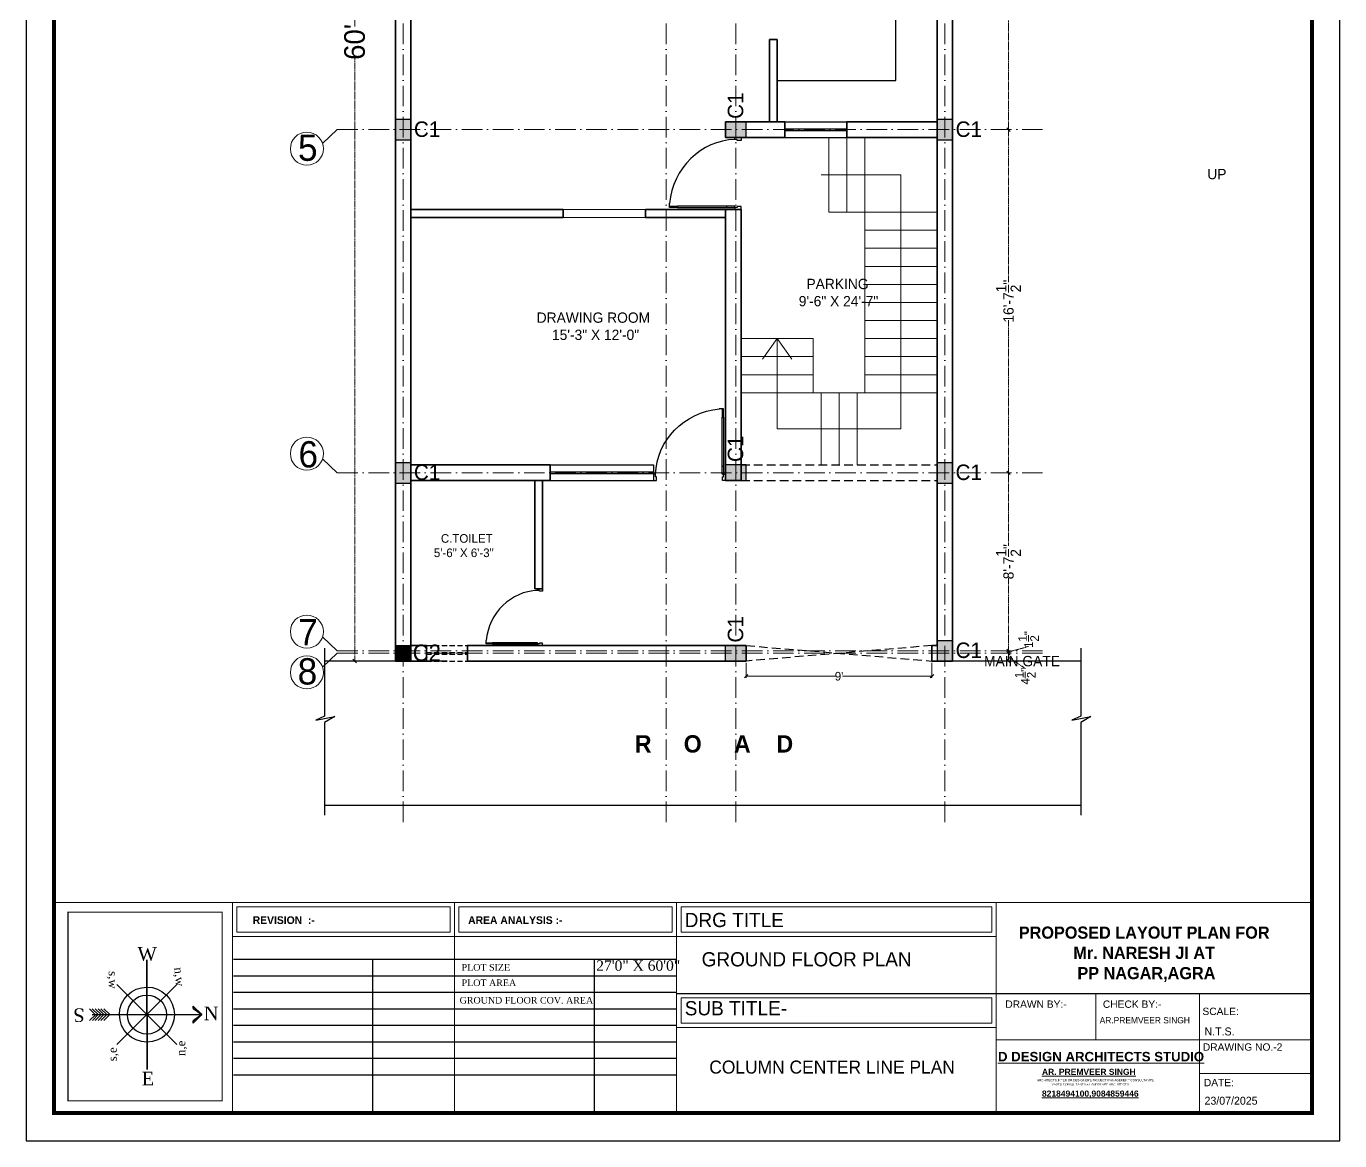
# Model space of a CAD drawing. Header units: millimetres. Extents: x -6808 to 215771, y -89660 to -16303.
# Drawn here: x 90665 to 91429, y -54742 to -54094 of the extents above; entities that cross this region are included whole.
import ezdxf

# ---------------------------------------------------------------- set-up
doc = ezdxf.new("R2010")
doc.units = ezdxf.units.MM
doc.header["$PDMODE"] = 35
doc.linetypes.add('ACAD_ISO10W100', pattern=[18, 12, -3, 0, -3])
doc.linetypes.add('DASHED', pattern=[0.75, 0.5, -0.25])
doc.layers.get('0').update_dxf_attribs({"color": 8})
for name, color, linetype, lineweight in [('col.center', 5, 'ACAD_ISO10W100', 15), ('column', 5, 'Continuous', 30), ('dim2', 6, 'Continuous', 20), ('FORMAT LAAYER', 250, 'Continuous', 13), ('Projection', 190, 'DASHED', 25), ('STAIR', 252, 'Continuous', 15), ('text', 7, 'Continuous', 25), ('wall', 7, 'Continuous', 35)]:
    doc.layers.add(name, color=color, linetype=linetype, lineweight=lineweight)
for name, color, linetype in [('FORMAT', 7, 'Continuous'), ('NET 01', 8, 'Continuous'), ('WIN', 5, 'Continuous')]:
    doc.layers.add(name, color=color, linetype=linetype)
doc.styles.add('cdim', font='arial.ttf')
doc.styles.add('HYPERMARTBORA0$0$SANSSERIFBOLD', font='sasb____.pfb', dxfattribs={"height": 0.2})
doc.styles.add('SAJ', font='eurr____.ttf')
doc.styles.get("Standard").update_dxf_attribs({"font": 'times.ttf'})
doc.styles.add('working', font='swissl.ttf')
doc.dimstyles.new('SAJ', dxfattribs={"dimtxt": 5, "dimasz": 2, "dimexe": 1, "dimexo": 1, "dimgap": 0.09375, "dimtad": 0, "dimdec": 1, "dimzin": 0, "dimdsep": 46, "dimlunit": 4, "dimtxsty": 'SAJ', "dimblk": 'OBLIQUE', "dimcen": 0.125, "dimdle": 0.375, "dimadec": 0, "dimazin": 0, "dimtfac": 1, "dimtdec": 1, "dimtofl": 0, "dimtmove": 0, "dimatfit": 3, "dimldrblk": 'OBLIQUE', "dimfxl": 1, "dimtolj": 1, "dimtzin": 0, "dimlwd": 5, "dimlwe": 5, "dimarcsym": 1})

# ---------------------------------------------------------------- blocks, each defined once
blk = doc.blocks.new('QEWFWE')
at = {"layer": 'NET 01'}
for p, q in [((238503.45, 15011.85), (238503.45, 15015.77)), ((238503.45, 15015.77), (238505.41, 15015.77)), ((238503.98, 15015.77), (238503.98, 15011.85)), ((238503.98, 15011.85), (238503.45, 15011.85)), ((238503.45, 15011.85), (238503.45, 14988.32)), ((238503.98, 14988.32), (238503.98, 15011.85)), ((238503.45, 14988.32), (238503.45, 14984.4)), ((238503.98, 14988.32), (238503.45, 14988.32)), ((238503.98, 14984.4), (238503.98, 14988.32)), ((238503.45, 14984.4), (238503.98, 14984.4))]:
    blk.add_line(p, q, dxfattribs=at)
for points in [[(238503.45, 14984.4), (238502.4, 14984.4), (238502.4, 14981.4), (238503.9, 14981.4), (238503.9, 14982.9), (238503.9, 14983.2), (238503.45, 14983.2)], [(238536.02, 14984.4), (238537.07, 14984.4), (238537.07, 14981.4), (238535.57, 14981.4), (238535.57, 14982.9), (238535.57, 14983.2), (238536.02, 14983.2)]]:
    blk.add_lwpolyline(points, close=True, dxfattribs=at)
blk.add_ellipse((238504.18, 14985.62), major_axis=(-29.27, 13.54), ratio=0.925766, start_param=-2.718612, end_param=-1.204625, dxfattribs=at)
blk = doc.blocks.new('_Oblique')
at = {"color": 0, "linetype": 'ByBlock', "lineweight": -2}
blk.add_line((-0.5, -0.5), (0.5, 0.5), dxfattribs=at)
blk = doc.blocks.new('*D2182')
at = {"layer": 'Defpoints', "color": 0, "transparency": 16777216}
for p in [(91083.71, -54463.02), (91191.71, -54463.02), (91083.71, -54471.87)]:
    blk.add_point(p, dxfattribs=at)
at = {"layer": 'wall', "color": 0, "lineweight": 5, "transparency": 16777216}
for p, q in [((91083.71, -54464.02), (91083.71, -54472.87)), ((91191.71, -54464.02), (91191.71, -54472.87)), ((91083.33, -54471.87), (91135.64, -54471.87)), ((91192.08, -54471.87), (91139.78, -54471.87))]:
    blk.add_line(p, q, dxfattribs=at)
at = {"layer": 'wall', "color": 0, "lineweight": 5, "transparency": 16777216, "xscale": 2, "yscale": 2, "zscale": 2}
for p, rotation in [((91083.71, -54471.87), 179.9999999999884), ((91191.71, -54471.87), 359.9999999999884)]:
    blk.add_blockref('_Oblique', p, dxfattribs=dict(at, rotation=rotation))
at = {"layer": 'wall', "color": 0, "transparency": 16777216, "insert": (91137.71, -54471.87), "char_height": 5, "attachment_point": 5, "style": 'SAJ'}
blk.add_mtext("\\A1;9'", dxfattribs=at)
blk = doc.blocks.new('*D2181')
at = {"layer": 'Defpoints', "color": 0, "transparency": 16777216}
for p in [(90856, -53743.02), (90879.71, -53743.02), (90879.71, -54463.02)]:
    blk.add_point(p, dxfattribs=at)
at = {"layer": 'dim2', "color": 0, "linetype": 'DASHED', "lineweight": 5, "transparency": 16777216}
for p, q in [((90878.71, -53743.02), (90855, -53743.02)), ((90856, -53742.64), (90856, -54093.96)), ((90856, -54463.39), (90856, -54112.07)), ((90878.71, -54463.02), (90855, -54463.02))]:
    blk.add_line(p, q, dxfattribs=at)
at = {"layer": 'dim2', "color": 0, "lineweight": 5, "transparency": 16777216, "xscale": 2, "yscale": 2, "zscale": 2}
for p, rotation in [((90856, -53743.02), 90), ((90856, -54463.02), 270)]:
    blk.add_blockref('_Oblique', p, dxfattribs=dict(at, rotation=rotation))
at = {"layer": 'dim2', "color": 0, "transparency": 16777216, "insert": (90856, -54103.02), "char_height": 12, "attachment_point": 5, "rotation": 90, "style": 'SAJ'}
blk.add_mtext("\\A1;60'", dxfattribs=at)
blk = doc.blocks.new('c1')
at = {"layer": 'column'}
blk.add_hatch(color=256, dxfattribs=at).paths.add_polyline_path([(58376.49, -43564.36), (58385.49, -43564.36), (58385.49, -43552.36), (58376.49, -43552.36)])
for p, q in [((58376.49, -43552.36), (58376.49, -43564.36)), ((58376.49, -43552.36), (58385.49, -43552.36)), ((58385.49, -43564.36), (58385.49, -43552.36)), ((58376.49, -43564.36), (58385.49, -43564.36))]:
    blk.add_line(p, q, dxfattribs=at)
blk = doc.blocks.new('A$C32B276F4')
at = {"layer": 'column'}
blk.add_hatch(color=256, dxfattribs=at).paths.add_polyline_path([(9, 0), (9, 9), (0, 9), (0, 0)])
for p, q in [((0, 0), (0, 9)), ((0, 9), (9, 9)), ((9, 9), (9, 0)), ((9, 0), (0, 0))]:
    blk.add_line(p, q, dxfattribs=at)
at = {"layer": 'col.center', "linetype": 'ByBlock', "insert": (10.02, 9.59), "char_height": 9.6, "width": 293.6941, "attachment_point": 1, "style": 'SAJ'}
blk.add_mtext('\\A1;{\\fCentury Gothic|b0|i0|c0|p34;C2}', dxfattribs=at)
blk = doc.blocks.new('*D2180')
at = {"layer": 'col.center', "color": 0, "linetype": 'DASHED', "lineweight": 5, "transparency": 16777216}
for p, q in [((91229.16, -53971.02), (91237.24, -53971.02)), ((91236.24, -53970.64), (91236.24, -54053.79)), ((91236.24, -54154.39), (91236.24, -54071.24)), ((91229.16, -54154.02), (91237.24, -54154.02))]:
    blk.add_line(p, q, dxfattribs=at)
at = {"layer": 'Defpoints', "color": 0, "transparency": 16777216}
for p in [(91228.16, -53971.02), (91228.16, -54154.02), (91236.24, -54154.02)]:
    blk.add_point(p, dxfattribs=at)
at = {"layer": 'col.center', "color": 0, "lineweight": 5, "transparency": 16777216, "xscale": 2, "yscale": 2, "zscale": 2}
for p, rotation in [((91236.24, -53971.02), 90), ((91236.24, -54154.02), 270)]:
    blk.add_blockref('_Oblique', p, dxfattribs=dict(at, rotation=rotation))
at = {"layer": 'col.center', "color": 0, "transparency": 16777216, "insert": (91236.24, -54062.52), "char_height": 5, "attachment_point": 5, "rotation": 90, "style": 'SAJ'}
blk.add_mtext('\\A1;{\\H1.2x;15\'-3"}', dxfattribs=at)
blk = doc.blocks.new('*D2174')
at = {"layer": 'col.center', "color": 0, "linetype": 'DASHED', "lineweight": 5, "transparency": 16777216}
for p, q in [((91229.16, -54154.02), (91237.24, -54154.02)), ((91236.24, -54153.64), (91236.24, -54242.87)), ((91236.24, -54353.89), (91236.24, -54264.67)), ((91229.16, -54353.52), (91237.24, -54353.52))]:
    blk.add_line(p, q, dxfattribs=at)
at = {"layer": 'Defpoints', "color": 0, "transparency": 16777216}
for p in [(91228.16, -54154.02), (91228.16, -54353.52), (91236.24, -54353.52)]:
    blk.add_point(p, dxfattribs=at)
at = {"layer": 'col.center', "color": 0, "lineweight": 5, "transparency": 16777216, "xscale": 2, "yscale": 2, "zscale": 2}
for p, rotation in [((91236.24, -54154.02), 90), ((91236.24, -54353.52), 270)]:
    blk.add_blockref('_Oblique', p, dxfattribs=dict(at, rotation=rotation))
at = {"layer": 'col.center', "color": 0, "transparency": 16777216, "insert": (91236.24, -54253.77), "char_height": 5, "attachment_point": 5, "rotation": 90, "style": 'SAJ'}
blk.add_mtext('\\A1;{\\H1.2x;16\'-7{\\H1x;\\S1/2;}"}', dxfattribs=at)
blk = doc.blocks.new('*D2175')
at = {"layer": 'col.center', "color": 0, "linetype": 'DASHED', "lineweight": 5, "transparency": 16777216}
for p, q in [((91229.16, -54353.52), (91237.24, -54353.52)), ((91236.24, -54353.14), (91236.24, -54395.98)), ((91236.24, -54457.39), (91236.24, -54414.56)), ((91229.16, -54457.02), (91237.24, -54457.02))]:
    blk.add_line(p, q, dxfattribs=at)
at = {"layer": 'Defpoints', "color": 0, "transparency": 16777216}
for p in [(91228.16, -54353.52), (91228.16, -54457.02), (91236.24, -54457.02)]:
    blk.add_point(p, dxfattribs=at)
at = {"layer": 'col.center', "color": 0, "lineweight": 5, "transparency": 16777216, "xscale": 2, "yscale": 2, "zscale": 2}
for p, rotation in [((91236.24, -54353.52), 90), ((91236.24, -54457.02), 270)]:
    blk.add_blockref('_Oblique', p, dxfattribs=dict(at, rotation=rotation))
at = {"layer": 'col.center', "color": 0, "transparency": 16777216, "insert": (91236.24, -54405.27), "char_height": 5, "attachment_point": 5, "rotation": 90, "style": 'SAJ'}
blk.add_mtext('\\A1;{\\H1.2x;8\'-7{\\H1x;\\S1/2;}"}', dxfattribs=at)
blk = doc.blocks.new('*D2186')
at = {"layer": 'col.center', "color": 0, "linetype": 'DASHED', "lineweight": 5, "transparency": 16777216}
for p, q in [((91230.16, -54457.02), (91237.24, -54457.02)), ((91230.16, -54458.52), (91237.24, -54458.52)), ((91236.24, -54457.77), (91247.88, -54454.56)), ((91236.24, -54456.64), (91236.24, -54458.89)), ((91247.88, -54454.56), (91247.88, -54454.37))]:
    blk.add_line(p, q, dxfattribs=at)
at = {"layer": 'Defpoints', "color": 0, "transparency": 16777216}
for p in [(91229.16, -54457.02), (91229.16, -54458.52), (91236.24, -54458.52)]:
    blk.add_point(p, dxfattribs=at)
at = {"layer": 'col.center', "color": 0, "lineweight": 5, "transparency": 16777216, "xscale": 2, "yscale": 2, "zscale": 2}
for p, rotation in [((91236.24, -54457.02), 90), ((91236.24, -54458.52), 270)]:
    blk.add_blockref('_Oblique', p, dxfattribs=dict(at, rotation=rotation))
at = {"layer": 'col.center', "color": 0, "transparency": 16777216, "insert": (91247.88, -54450.53), "char_height": 5, "attachment_point": 5, "rotation": 90, "style": 'SAJ'}
blk.add_mtext('\\A1;1{\\H1x;\\S1/2;}"', dxfattribs=at)
blk = doc.blocks.new('*D2187')
at = {"layer": 'col.center', "color": 0, "linetype": 'DASHED', "lineweight": 5, "transparency": 16777216}
for p, q in [((91228.14, -54458.52), (91237.24, -54458.52)), ((91236.24, -54458.14), (91236.24, -54463.39)), ((91236.24, -54460.77), (91245.97, -54467.35)), ((91228.14, -54463.02), (91237.24, -54463.02)), ((91245.97, -54467.35), (91245.97, -54467.54))]:
    blk.add_line(p, q, dxfattribs=at)
at = {"layer": 'Defpoints', "color": 0, "transparency": 16777216}
for p in [(91227.14, -54458.52), (91227.14, -54463.02), (91236.24, -54463.02)]:
    blk.add_point(p, dxfattribs=at)
at = {"layer": 'col.center', "color": 0, "lineweight": 5, "transparency": 16777216, "xscale": 2, "yscale": 2, "zscale": 2}
for p, rotation in [((91236.24, -54458.52), 90), ((91236.24, -54463.02), 270)]:
    blk.add_blockref('_Oblique', p, dxfattribs=dict(at, rotation=rotation))
at = {"layer": 'col.center', "color": 0, "transparency": 16777216, "insert": (91245.97, -54471.78), "char_height": 5, "attachment_point": 5, "rotation": 90, "style": 'SAJ'}
blk.add_mtext('\\A1;4{\\H1x;\\S1/2;}"', dxfattribs=at)

msp = doc.modelspace()

# ---------------------------------------------------------------- linework, layer by layer
for p, q in [((91170.708, -54125.517), (91170.708, -54013.017)), ((91101.708, -54125.517), (91170.708, -54125.517))]:
    msp.add_line(p, q)
at = {"linetype": 'ByBlock', "lineweight": 20}
for p, q in [((90977.208, -54200.517), (91025.208, -54200.517)), ((90977.208, -54205.017), (91025.208, -54205.017))]:
    msp.add_line(p, q, dxfattribs=at)
at = {"linetype": 'DASHED', "ltscale": 10}
for p, q in [((91080.708, -54349.017), (91194.708, -54349.017)), ((91080.708, -54358.017), (91194.708, -54358.017)), ((91083.708, -54454.017), (91191.708, -54463.017)), ((91191.708, -54454.017), (91083.708, -54463.017))]:
    msp.add_line(p, q, dxfattribs=at)
at = {"lineweight": -3}
for p, q in [((90717.725, -54651.175), (90752.663, -54686.027)), ((90717.768, -54686.069), (90752.62, -54651.132))]:
    msp.add_line(p, q, dxfattribs=at)
for points in [[(90838.505, -54455.501), (90838.505, -54495.059), (90833.331, -54497.454), (90844.367, -54495.269), (90838.536, -54498.724), (90838.536, -54552.642)], [(91278.318, -54455.501), (91278.318, -54495.059), (91273.145, -54497.454), (91284.18, -54495.269), (91278.35, -54498.724), (91278.35, -54552.642)]]:
    msp.add_lwpolyline(points)
at = {"lineweight": 30}
for points in [[(90909.708, -54463.017), (90838.505, -54463.017)], [(91278.318, -54463.017), (91202.697, -54463.017)], [(91278.35, -54547.017), (90838.536, -54547.017)]]:
    msp.add_lwpolyline(points, dxfattribs=at)
at = {"ltscale": 0.2}
for major_axis in [(-11.322, 11.294), (-8.058, 8.038)]:
    msp.add_ellipse((90735.194, -54668.601), major_axis=major_axis, ratio=1, start_param=3.9269908, end_param=10.2101761, dxfattribs=at)
at = {"layer": 'col.center'}
for p, q in [((90884.208, -54556.752), (90884.208, -53704.071)), ((91037.208, -54556.752), (91037.208, -53704.071)), ((91077.708, -54556.752), (91077.708, -53704.071)), ((91199.208, -54556.752), (91199.208, -53704.071)), ((90845.883, -54154.017), (90837.366, -54162.146)), ((90845.883, -54154.017), (91257.637, -54154.017)), ((90845.883, -54353.517), (90837.366, -54345.389)), ((90845.883, -54353.517), (91257.637, -54353.517)), ((90845.883, -54457.017), (90837.366, -54448.889)), ((90845.883, -54458.517), (90837.366, -54466.646)), ((90845.883, -54457.017), (91257.637, -54457.017)), ((90845.883, -54458.517), (91257.637, -54458.517))]:
    msp.add_line(p, q, dxfattribs=at)
at = {"layer": 'col.center', "linetype": 'ByBlock'}
for centre in [(90828.212, -54165.108), (90828.212, -54342.426), (90828.212, -54445.926), (90828.212, -54469.608)]:
    msp.add_circle(centre, 9.621, dxfattribs=at)
at = {"layer": 'FORMAT', "lineweight": 18}
for p, q in [((90914.103, -54603.367), (90914.103, -54623.192)), ((91043.219, -54623.192), (91043.219, -54603.367))]:
    msp.add_line(p, q, dxfattribs=at)
at = {"layer": 'FORMAT', "linetype": 'ByBlock'}
for p, q in [((90785.503, -54636.359), (91043.219, -54636.359)), ((90785.503, -54645.963), (91043.219, -54645.963)), ((90785.503, -54655.567), (91043.219, -54655.567)), ((90785.503, -54665.172), (91043.219, -54665.172)), ((90785.503, -54674.776), (91043.219, -54674.776)), ((90785.503, -54684.38), (91043.219, -54684.38)), ((90785.503, -54693.984), (91043.219, -54693.984)), ((90785.503, -54703.588), (91043.219, -54703.588))]:
    msp.add_line(p, q, dxfattribs=at)
at = {"layer": 'FORMAT'}
for p, q in [((90866.534, -54725.858), (90866.534, -54636.359)), ((90995.393, -54725.858), (90995.393, -54636.359))]:
    msp.add_line(p, q, dxfattribs=at)
at = {"layer": 'FORMAT', "ltscale": 2}
msp.add_line((91043.219, -54656.331), (91412.777, -54656.331), dxfattribs=at)
at = {"layer": 'FORMAT', "lineweight": 13, "ltscale": 20}
for p, q in [((91287.113, -54656.331), (91287.113, -54683.272)), ((91347.283, -54702.938), (91412.777, -54702.938))]:
    msp.add_line(p, q, dxfattribs=at)
at = {"layer": 'FORMAT', "color": 0}
msp.add_lwpolyline([(90665.016, -53657.285), (90665.016, -54741.935), (91428.854, -54741.935), (91428.854, -53657.285)], close=True, dxfattribs=at)
msp.add_lwpolyline([(90665.016, -53657.285), (90665.016, -54741.935), (91428.854, -54741.935), (91428.854, -53657.285)], close=True, dxfattribs=at)
at = {"layer": 'FORMAT', "color": 0, "const_width": 2.24}
msp.add_lwpolyline([(90681.093, -53673.362), (90681.093, -54725.858), (91412.777, -54725.858), (91412.777, -53673.362)], close=True, dxfattribs=at)
msp.add_lwpolyline([(90681.093, -53673.362), (90681.093, -54725.858), (91412.777, -54725.858), (91412.777, -53673.362)], close=True, dxfattribs=at)
at = {"layer": 'FORMAT', "ltscale": 2, "const_width": 0.559}
for points in [[(90784.987, -54603.367), (90784.987, -54725.858), (90681.093, -54725.858), (90681.093, -54603.367), (91412.777, -54603.367)], [(90914.103, -54725.858), (90914.103, -54603.367)], [(91043.219, -54725.858), (91043.219, -54603.367)]]:
    msp.add_lwpolyline(points, dxfattribs=at)
at = {"layer": 'FORMAT', "lineweight": 18}
for points in [[(91229.036, -54623.192), (90784.987, -54623.192), (90784.987, -54603.367), (91229.036, -54603.367)], [(91229.036, -54603.367), (91229.036, -54623.192)]]:
    msp.add_lwpolyline(points, dxfattribs=at)
for points in [[(90787.547, -54605.928), (90911.543, -54605.928), (90911.543, -54620.632), (90787.547, -54620.632)], [(90916.663, -54605.928), (91040.659, -54605.928), (91040.659, -54620.632), (90916.663, -54620.632)], [(91045.779, -54605.928), (91226.475, -54605.928), (91226.475, -54620.632), (91045.779, -54620.632)], [(91043.219, -54656.331), (91229.036, -54656.331), (91229.036, -54676.155), (91043.219, -54676.155)], [(91045.779, -54658.891), (91226.475, -54658.891), (91226.475, -54673.595), (91045.779, -54673.595)]]:
    msp.add_lwpolyline(points, close=True, dxfattribs=at)
at = {"layer": 'FORMAT', "const_width": 0.559}
msp.add_lwpolyline([(91229.036, -54725.858), (91229.036, -54603.367)], dxfattribs=at)
at = {"layer": 'FORMAT', "ltscale": 2, "const_width": 0.601}
msp.add_lwpolyline([(90689.281, -54609.034), (90778.952, -54609.034), (90778.952, -54718.697), (90689.281, -54718.697)], close=True, dxfattribs=at)
at = {"layer": 'FORMAT', "color": 0, "lineweight": 13}
for points in [[(91347.283, -54725.858), (91347.283, -54656.331)], [(91229.036, -54683.272), (91412.777, -54683.272)]]:
    msp.add_lwpolyline(points, dxfattribs=at)
at = {"layer": 'STAIR'}
for p, q in [((91131.708, -54202.017), (91131.708, -54158.517)), ((91142.208, -54202.017), (91142.208, -54158.517)), ((91152.708, -54202.017), (91152.708, -54158.517)), ((91173.708, -54180.267), (91127.254, -54180.267)), ((91173.708, -54328.017), (91173.708, -54180.267)), ((91131.708, -54202.017), (91152.708, -54202.017)), ((91152.708, -54202.017), (91194.708, -54202.017)), ((91152.708, -54202.017), (91152.708, -54307.017)), ((91152.708, -54212.517), (91194.708, -54212.517)), ((91152.708, -54223.017), (91194.708, -54223.017)), ((91152.708, -54233.517), (91194.708, -54233.517)), ((91152.708, -54244.017), (91194.708, -54244.017)), ((91152.708, -54254.517), (91194.708, -54254.517)), ((91152.708, -54265.017), (91194.708, -54265.017)), ((91080.708, -54275.517), (91122.708, -54275.517)), ((91122.708, -54275.517), (91122.708, -54307.017)), ((91152.708, -54275.517), (91194.708, -54275.517)), ((91080.708, -54286.017), (91122.708, -54286.017)), ((91152.708, -54286.017), (91194.708, -54286.017)), ((91080.708, -54296.517), (91122.708, -54296.517)), ((91152.708, -54296.517), (91194.708, -54296.517)), ((91080.708, -54307.017), (91122.708, -54307.017)), ((91122.708, -54307.017), (91152.708, -54307.017)), ((91127.208, -54307.017), (91127.208, -54349.017)), ((91137.708, -54307.017), (91137.708, -54349.017)), ((91148.208, -54307.017), (91148.208, -54349.017)), ((91152.708, -54307.017), (91194.708, -54307.017))]:
    msp.add_line(p, q, dxfattribs=at)
at = {"layer": 'wall'}
for p, q in [((90888.708, -53752.017), (90888.708, -54454.017)), ((91194.708, -54454.017), (91194.708, -53752.017)), ((91101.708, -54149.517), (91101.708, -54125.517)), ((91071.708, -54158.517), (91071.708, -54149.517)), ((91071.708, -54149.517), (91106.208, -54149.517)), ((91106.208, -54149.517), (91106.208, -54158.517)), ((91142.208, -54149.517), (91194.708, -54149.517)), ((91142.208, -54149.517), (91142.208, -54158.517)), ((91080.708, -54158.517), (91071.708, -54158.517)), ((91080.708, -54158.517), (91106.208, -54158.517)), ((91142.208, -54158.517), (91194.708, -54158.517)), ((91071.708, -54349.017), (91071.708, -54200.517)), ((91071.708, -54200.517), (91080.708, -54200.517)), ((91080.708, -54358.017), (91080.708, -54200.517)), ((90888.708, -54349.017), (90969.708, -54349.017)), ((90969.708, -54358.017), (90969.708, -54349.017)), ((91071.708, -54349.017), (91071.708, -54358.017)), ((90888.708, -54358.017), (90969.708, -54358.017)), ((91071.708, -54358.017), (91080.708, -54358.017)), ((90888.708, -54454.017), (90897.708, -54454.017)), ((90897.708, -54454.017), (90897.708, -54463.017)), ((90921.708, -54454.017), (91083.708, -54454.017)), ((90921.708, -54454.017), (90921.708, -54463.017)), ((91083.708, -54454.017), (91083.708, -54463.017)), ((91191.708, -54454.017), (91194.708, -54454.017)), ((91191.708, -54454.017), (91191.708, -54463.017))]:
    msp.add_line(p, q, dxfattribs=at)
at = {"layer": 'wall', "color": 1}
for p, q in [((91097.208, -54149.517), (91097.208, -54101.517)), ((91097.208, -54101.517), (91101.708, -54101.517)), ((91101.708, -54149.517), (91101.708, -54101.517)), ((90888.708, -54200.517), (90977.208, -54200.517)), ((90977.208, -54205.017), (90977.208, -54200.517)), ((91025.208, -54200.517), (91071.708, -54200.517)), ((91025.208, -54205.017), (91025.208, -54200.517)), ((90888.708, -54205.017), (90977.208, -54205.017)), ((91025.208, -54205.017), (91071.708, -54205.017)), ((90960.708, -54358.017), (90960.708, -54421.017)), ((90965.208, -54358.017), (90965.208, -54421.017)), ((90960.708, -54421.017), (90965.208, -54421.017))]:
    msp.add_line(p, q, dxfattribs=at)
at = {"layer": 'wall', "ltscale": 60}
for p, q in [((90735.233, -54700.426), (90735.155, -54636.775)), ((90705.221, -54668.637), (90701.775, -54665.2)), ((90706.88, -54668.635), (90703.435, -54665.198)), ((90708.54, -54668.633), (90705.094, -54665.196)), ((90710.199, -54668.631), (90706.754, -54665.194)), ((90711.859, -54668.629), (90708.413, -54665.192)), ((90713.518, -54668.627), (90710.073, -54665.19)), ((90767.02, -54668.562), (90762.077, -54663.632)), ((90762.077, -54663.632), (90762.079, -54664.96)), ((90762.079, -54664.96), (90767.02, -54668.562)), ((90705.221, -54668.637), (90701.784, -54672.083)), ((90767.02, -54668.562), (90703.368, -54668.64)), ((90706.88, -54668.635), (90703.443, -54672.081)), ((90708.54, -54668.633), (90705.103, -54672.079)), ((90710.199, -54668.631), (90706.762, -54672.077)), ((90711.859, -54668.629), (90708.421, -54672.075)), ((90713.518, -54668.627), (90710.081, -54672.073)), ((90762.088, -54672.176), (90767.02, -54668.562)), ((90762.089, -54673.504), (90762.088, -54672.176)), ((90767.02, -54668.562), (90762.089, -54673.504))]:
    msp.add_line(p, q, dxfattribs=at)
at = {"layer": 'wall'}
for points in [[(91191.708, -54463.017), (91203.708, -54463.017), (91203.708, -53743.017), (90879.708, -53743.017), (90879.708, -54463.017), (90897.708, -54463.017)], [(90921.708, -54463.017), (91083.708, -54463.017)]]:
    msp.add_lwpolyline(points, dxfattribs=at)
at = {"layer": 'WIN'}
for p, q in [((91106.208, -54149.517), (91142.208, -54149.517)), ((91106.208, -54153.517), (91142.208, -54153.517)), ((91106.208, -54154.517), (91142.208, -54154.517)), ((91106.208, -54158.517), (91142.208, -54158.517)), ((90969.708, -54349.017), (91029.708, -54349.017)), ((90969.708, -54353.017), (91029.708, -54353.017)), ((90969.708, -54354.017), (91029.708, -54354.017)), ((91029.708, -54349.017), (91029.708, -54358.017)), ((90969.708, -54358.017), (91029.708, -54358.017))]:
    msp.add_line(p, q, dxfattribs=at)
at = {"layer": 'WIN', "linetype": 'DASHED', "ltscale": 6}
for p, q in [((90897.708, -54454.017), (90921.708, -54454.017)), ((90897.708, -54458.017), (90921.708, -54458.017)), ((90897.708, -54459.017), (90921.708, -54459.017)), ((90897.708, -54463.017), (90921.708, -54463.017))]:
    msp.add_line(p, q, dxfattribs=at)

# ---------------------------------------------------------------- block references
at = {"linetype": 'ByBlock', "lineweight": 20, "xscale": 1.211467555345734, "yscale": 1.211467555345734, "zscale": 1.211467555345734, "rotation": 90}
msp.add_blockref('QEWFWE', (109230.183, -343138.433), dxfattribs=at)
at = {"linetype": 'ByBlock', "lineweight": 20, "xscale": -1.211467555345734, "yscale": 1.211467555345734, "zscale": 1.211467555345734}
msp.add_blockref('QEWFWE', (380009.625, -72507.492), dxfattribs=at)
at = {"layer": 'column'}
for name, p in [('c1', (32503.217, -10595.656)), ('c1', (32818.217, -10595.656)), ('c1', (32503.217, -10795.156)), ('c1', (32818.217, -10795.156)), ('A$C32B276F4', (90879.708, -54463.017)), ('c1', (32818.217, -10898.656))]:
    msp.add_blockref(name, p, dxfattribs=at)
at = {"layer": 'column', "rotation": 90}
for p in [(47519.347, -112535.009), (47519.347, -112734.509), (47519.347, -112839.509)]:
    msp.add_blockref('c1', p, dxfattribs=at)
at = {"layer": 'wall', "color": 1, "xscale": 0.9518673649145052, "yscale": 0.9518673649145052, "zscale": 0.9518673649145052, "rotation": 90.00000000000001}
msp.add_blockref('QEWFWE', (105225.51, -281476.666), dxfattribs=at)

# ---------------------------------------------------------------- texts
for s, height, rotation, p in [('W', 7.912, 0.070059, (90729.708, -54637.246)), ('s,w', 4.999, 270.070059, (90712.964, -54643.29)), ('n,w', 4.999, 275.294842, (90751.041, -54641.305)), ('S', 7.912, 180.070059, (90698.943, -54664.987)), ('s,e', 4.999, 90.070059, (90717.694, -54695.771)), ('n,e', 4.999, 90.070059, (90757.467, -54692.719)), ('E', 7.912, 0.070059, (90732.094, -54709.757))]:
    msp.add_text(s, height=height, rotation=rotation).set_placement(p)
at = {"layer": 'col.center', "linetype": 'ByBlock', "char_height": 9, "width": 293.6941, "attachment_point": 1, "rotation": 90, "style": 'SAJ'}
for insert in [(91072.941, -54147.787), (91072.941, -54347.287), (91072.941, -54452.287)]:
    msp.add_mtext('\\A1;{\\fCentury Gothic|b0|i0|c0|p34;C1}', dxfattribs=dict(at, insert=insert))
at = {"layer": 'col.center', "linetype": 'ByBlock', "char_height": 9, "width": 293.6941, "attachment_point": 1, "style": 'SAJ'}
for insert in [(90890.439, -54149.25), (91205.439, -54149.25), (90890.439, -54348.75), (91205.439, -54348.75), (91205.439, -54452.25)]:
    msp.add_mtext('\\A1;{\\fCentury Gothic|b0|i0|c0|p34;C1}', dxfattribs=dict(at, insert=insert))
at = {"layer": 'col.center', "style": 'SAJ'}
for s, insert, char_height, width, attachment_point in [('\\A1;\\pi0.45614;{\\fCentury Gothic|b0|i0|c0|p34;5}', (90822.569, -54172.378), 15.3, 10.91812, 7), ('\\A1;\\pi0.74217;{\\fCentury Gothic|b0|i0|c0|p34;6}', (90822.569, -54335.157), 15.3, 10.91812, 1), ('\\A1;\\pi0.60695;{\\fCentury Gothic|b0|i0|c0|p34;7}', (90822.569, -54438.657), 15.3, 10.91812, 1), ('\\A1;\\pi0.27932;{\\fCentury Gothic|b0|i0|c0|p34;8}', (90822.569, -54476.878), 15.3, 10.91812, 7), ('\\A1;{\\fCentury Gothic|b0|i0|c0|p34;COLUMN CENTER LINE PLAN}', (91062.214, -54695.321), 7.56877, 183.55881, 1)]:
    msp.add_mtext(s, dxfattribs=dict(at, insert=insert, char_height=char_height, width=width, attachment_point=attachment_point))
at = {"layer": 'FORMAT', "lineweight": 13, "style": 'working'}
for s, height, p in [('DRAWN BY:-', 4.2576, (91234.382, -54664.652)), (' CHECK BY:-', 4.25764, (91289.465, -54664.652)), ('SCALE:', 4.2576, (91349.017, -54668.839)), ('DRAWING NO.-2', 4.25764, (91349.242, -54689.576)), ('DATE:', 4.2576, (91349.842, -54710.259))]:
    msp.add_text(s, height=height, dxfattribs=at).set_placement(p)
at = {"layer": 'FORMAT', "style": 'cdim'}
for s, insert, char_height, width, attachment_point in [('\\A1;{\\fCentury Gothic|b1|i0|c0|p34;REVISION  :-}', (90796.699, -54611.43), 4.50194, 99.40447, 1), ('\\A1;{\\fCentury Gothic|b1|i0|c0|p34;AREA ANALYSIS :-}', (90921.988, -54611.43), 4.50194, 99.40447, 1), ('\\A1;{\\fDilleniaUPC|b1|i0|c0|p18;PROPOSED LAYOUT PLAN FOR \\PMr. NARESH JI AT \\P PP NAGAR,AGRA}', (91315.127, -54633.488), 7.06187, 177.40877, 5)]:
    msp.add_mtext(s, dxfattribs=dict(at, insert=insert, char_height=char_height, width=width, attachment_point=attachment_point))
at = {"layer": 'FORMAT', "ltscale": 2, "attachment_point": 1, "style": 'SAJ'}
for s, insert, char_height, width in [('\\A1;{\\fCentury Gothic|b0|i0|c0|p34;DRG TITLE}', (91047.932, -54609.449), 8.25836, 191.48142), ('\\A1;{\\fCentury Gothic|b0|i0|c0|p34;GROUND FLOOR PLAN}', (91057.777, -54632.299), 8.25836, 191.48142), ('\\A1;{\\fCentury Gothic|b0|i0|c0|p34;SUB TITLE-}', (91047.929, -54660.777), 8.25836, 191.48142), ('\\A1;{\\fShonar Bangla|b0|i0|c0|p34;AR.PREMVEER SINGH}', (91289.243, -54670.056), 3.65867, 186.55052), ('\\A1;{\\fShonar Bangla|b0|i0|c0|p34;N.T.S.}', (91350.229, -54676.093), 4.60846, 119.67589), ('\\A1;{\\fShonar Bangla|b0|i0|c0|p34;23/07/2025}', (91350.229, -54716.359), 4.60846, 119.67589)]:
    msp.add_mtext(s, dxfattribs=dict(at, insert=insert, char_height=char_height, width=width))
at = {"layer": 'FORMAT', "lineweight": 13, "attachment_point": 1, "style": 'working'}
for s, insert, char_height, width in [('\\A1;{\\fBook Antiqua|b0|i0|c0|p18;27\'0" X 60\'0"}', (90996.48, -54637.113), 5.98638, 154.95147), ('\\A1;{\\fBook Antiqua|b0|i0|c0|p18;PLOT SIZE}', (90918.189, -54639.191), 3.84038, 99.40447), ('\\A1;{\\fBook Antiqua|b0|i0|c0|p18;PLOT AREA}', (90918.189, -54648.174), 3.84038, 99.40447), ('\\A1;{\\fBook Antiqua|b0|i0|c0|p18;GROUND FLOOR COV. AREA}', (90917.027, -54658.347), 3.84038, 99.40447)]:
    msp.add_mtext(s, dxfattribs=dict(at, insert=insert, char_height=char_height, width=width))
at = {"layer": 'FORMAT LAAYER', "color": 0, "lineweight": 13}
for s, height, style, p in [('%%UD DESIGN ARCHITECTS STUDIO', 5.4966, 'HYPERMARTBORA0$0$SANSSERIFBOLD', (91230.113, -54695.782)), ('ARCHITECTS,INTERIOR DESIGNERS,PROJECT MANAGEMENT CONSULTANTS,', 1.28401, 'working', (91252.845, -54707.353)), ('%%UAR. PREMVEER SINGH', 3.53004, 'HYPERMARTBORA0$0$SANSSERIFBOLD', (91255.686, -54703.625)), ('%%U8218494100,9084859446', 3.53004, 'HYPERMARTBORA0$0$SANSSERIFBOLD', (91255.686, -54716.297)), ('VASTU CONSULTANTS & LANDSCAPE ARCHITECTS', 1.28401, 'working', (91261.34, -54709.805))]:
    msp.add_text(s, height=height, dxfattribs=dict(at, style=style)).set_placement(p)
at = {"layer": 'FORMAT LAAYER', "linetype": 'ByBlock', "insert": (91049.968, -54506.137), "char_height": 10.08, "width": 351.4658, "attachment_point": 2, "style": 'SAJ'}
msp.add_mtext('\\A1;{\\fCentury Gothic|b1|i0|c0|p34;        R     O     A    D }', dxfattribs=at)
at = {"layer": 'Projection', "color": 1}
msp.add_text('N', height=7.912, rotation=0.070059, dxfattribs=at).set_placement((90768.227, -54671.844))
at = {"layer": 'text', "ltscale": 2, "char_height": 6, "width": 244.74508, "style": 'SAJ'}
for s, insert, attachment_point in [('\\A1;{\\fCentury Gothic|b0|i0|c0|p34;UP}', (91362.99, -54176.86), 3), ('\\A1;{\\fCentury Gothic|b0|i0|c0|p34;       PARKING\\P     9\'-6" X 24\'-7"}', (91103.118, -54240.74), 1), ('\\A1;{\\fCentury Gothic|b0|i0|c0|p34; DRAWING ROOM\\P     15\'-3" X 12\'-0"}', (90959.601, -54260.325), 1), ('\\A1;{\\fCentury Gothic|b0|i0|c0|p34; \\H0.83333x; C.TOILET\\P5\'-6" X 6\'-3"}', (90902.049, -54389.232), 1), ('\\A1;{\\fCentury Gothic|b0|i0|c0|p34;MAIN GATE}', (91266.153, -54460.047), 3)]:
    msp.add_mtext(s, dxfattribs=dict(at, insert=insert, attachment_point=attachment_point))

# ---------------------------------------------------------------- dimensions: what is measured, and where the dimension line sits
at = {"layer": 'col.center'}
for p1, p2, picture, middle in [((91228.165, -53971.017), (91228.165, -54154.017), '*D2180', (91236.244, -54062.517)), ((91228.165, -54154.017), (91228.165, -54353.517), '*D2174', (91236.244, -54253.767)), ((91228.165, -54353.517), (91228.165, -54457.017), '*D2175', (91236.244, -54405.267))]:
    dim = msp.add_aligned_dim(p1=p1, p2=p2, distance=8.079, text='{\\H1.2x;<>}', dimstyle='SAJ', override={"dimtmove": 1}, dxfattribs=at)
    dim.commit()
    dim.dimension.update_dxf_attribs({"geometry": picture, "text_midpoint": middle})
for base, p1, p2, picture, middle in [((91236.244, -54458.517), (91229.165, -54457.017), (91229.165, -54458.517), '*D2186', (91247.885, -54454.275)), ((91236.244, -54463.017), (91227.14, -54458.517), (91227.14, -54463.017), '*D2187', (91245.966, -54467.632))]:
    dim = msp.add_linear_dim(base=base, p1=p1, p2=p2, angle=270, dimstyle='SAJ', override={"dimtmove": 1}, dxfattribs=at)
    dim.commit()
    dim.dimension.update_dxf_attribs({"geometry": picture, "text_midpoint": middle, "dimtype": 161})
at = {"layer": 'dim2'}
dim = msp.add_aligned_dim(p1=(90879.708, -54463.017), p2=(90879.708, -53743.017), distance=23.711, dimstyle='SAJ', override={"dimtxt": 12}, dxfattribs=at)
dim.commit()
dim.dimension.update_dxf_attribs({"geometry": '*D2181', "text_midpoint": (90855.997, -54103.017)})
at = {"layer": 'wall'}
dim = msp.add_aligned_dim(p1=(91191.708, -54463.017), p2=(91083.708, -54463.017), distance=8.853, dimstyle='SAJ', override={"dimfxl": 4}, dxfattribs=at)
dim.commit()
dim.dimension.update_dxf_attribs({"geometry": '*D2182', "text_midpoint": (91137.708, -54471.871)})

# ---------------------------------------------------------------- leaders
at = {"layer": 'STAIR'}
msp.add_leader([(91101.708, -54275.517), (91101.708, -54328.017), (91173.708, -54328.017)], dimstyle='SAJ', override={"dimasz": 12, "dimldrblk": 'Open90'}, dxfattribs=at)

doc.saveas('drawing.dxf')
